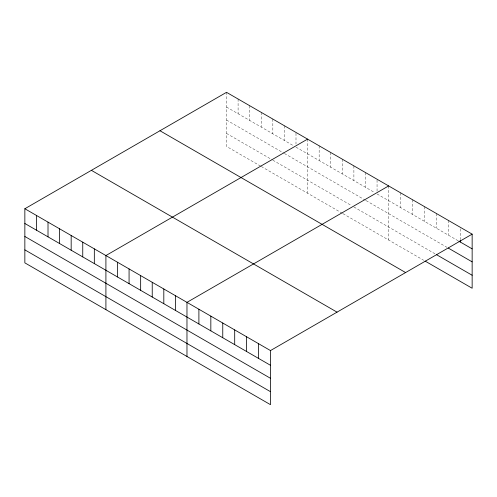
<?xml version="1.0" encoding="UTF-8"?>
<svg xmlns="http://www.w3.org/2000/svg" width="497" height="497" viewBox="0 0 497 497"><rect width="100%" height="100%" fill="white"/><g stroke="black" fill="none" stroke-linecap="round" stroke-linejoin="round"><path stroke-width="0.37" stroke-dasharray="2.48 1.86" d="M260.608 166.116L226.514 146.429L226.514 92.324M226.514 107.048L294.062 146.05M295.995 147.162L374.483 192.476M377.055 193.96L458.228 240.828M226.514 120.044L283.768 153.101M284.414 153.474L365.475 200.272M366.115 200.645L446.965 247.32M226.514 133.432L272.188 159.804M272.834 160.177L351.323 205.491M353.895 206.976L435.695 254.203M261.254 166.489L342.315 213.288M342.955 213.66L423.761 260.31M460.222 228.8L460.222 239.653M448.288 220.364L448.288 235.087M436.36 213.474L436.36 228.204M424.426 206.584L424.426 221.314M412.498 199.701L412.498 214.424M400.563 192.811L400.563 207.535M388.635 185.921L388.635 240.026M377.055 180.013L377.055 191.637M365.475 172.552L365.475 187.276M353.895 165.868L353.895 180.591M342.315 159.183L342.315 173.907M330.735 152.492L330.735 167.222M319.155 145.807L319.155 160.537M307.575 139.123L307.575 193.227M295.995 133.215L295.995 144.062M284.414 125.753L284.414 140.477M272.834 119.069L272.834 133.792M261.254 112.378L261.254 127.108M249.674 105.693L249.674 120.423M238.094 99.009L238.094 113.738"/><path stroke-width="0.75" d="M270.486 378.292L270.486 350.571L24.85 208.752L24.85 262.857L270.486 404.676L270.486 378.292L24.85 236.473M425.09 261.074L472.15 288.248L472.15 234.143L226.514 92.324L24.85 208.752M307.575 139.123L105.911 255.551L105.911 309.662M388.635 185.921L186.971 302.35L186.971 356.461M270.486 350.571L472.15 234.143M458.893 241.213L472.15 248.867M448.288 248.084L472.15 261.863M436.36 254.588L472.15 275.251M159.966 130.748L405.602 272.561M91.398 170.334L337.034 312.147M24.85 223.482L270.486 365.295M24.85 249.867L270.486 391.679M460.222 240.43L460.222 241.977M258.552 343.682L258.552 358.405M246.624 336.792L246.624 351.522M234.696 329.902L234.696 344.632M222.762 323.019L222.762 337.743M210.834 316.129L210.834 330.853M198.899 309.24L198.899 323.969M175.391 295.665L175.391 310.395M163.811 288.981L163.811 303.704M152.231 282.296L152.231 297.02M140.651 275.611L140.651 290.335M129.071 268.927L129.071 283.65M117.491 262.236L117.491 276.966M94.331 248.867L94.331 263.596M82.75 242.182L82.75 256.906M71.17 235.497L71.17 250.221M59.59 228.813L59.59 243.536M48.01 222.128L48.01 236.852M36.43 215.437L36.43 230.167"/></g></svg>
